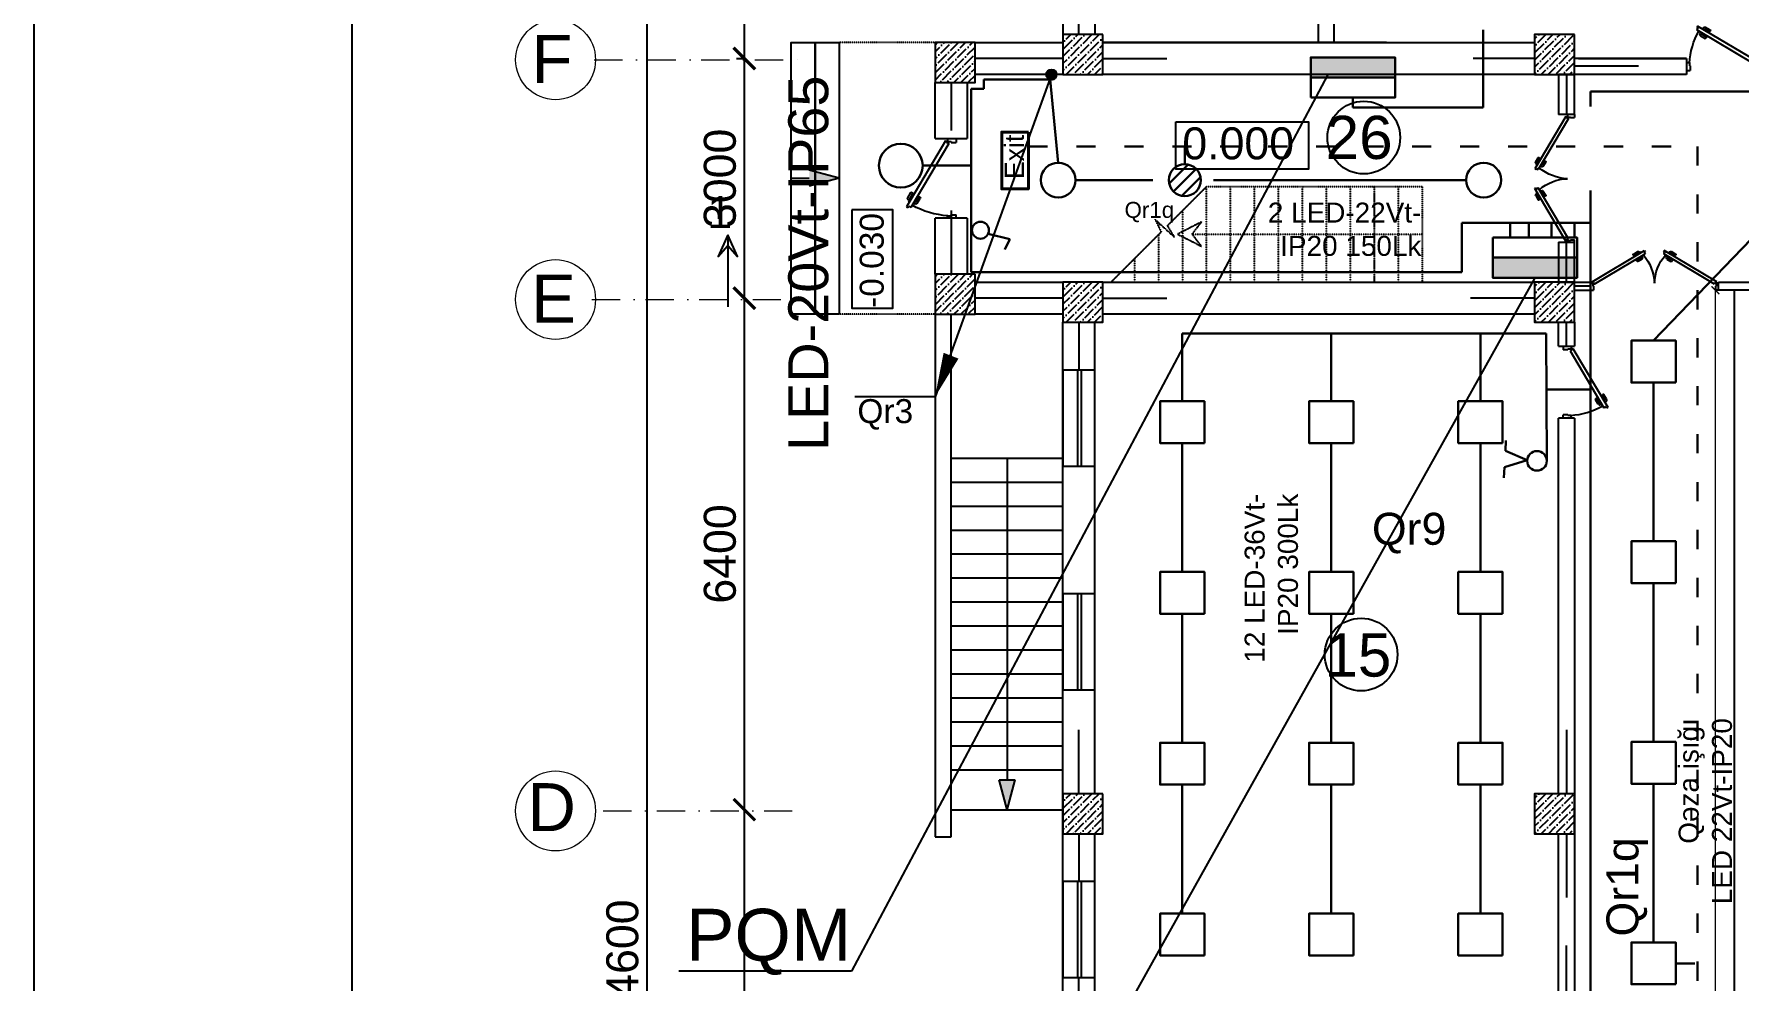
# Model space of a CAD drawing. Header units: millimetres. Extents: x 42452 to 2852333, y -419346 to 834876.
# Drawn here: x 2504668 to 2525997, y 324888 to 336737 of the extents above; entities that cross this region are included whole.
import ezdxf
from ezdxf import colors
from ezdxf.entities.mleader import LeaderData, LeaderLine
from ezdxf.math import Vec2, Vec3

# ---------------------------------------------------------------- set-up
doc = ezdxf.new("R2010")
doc.units = ezdxf.units.MM
for name, pattern in [('( Hidden )', [0.275, 0.15, -0.125]), ('006_PP_0101_AS_101_00$0$006_PP_0101_AS_102_00$0$006_PP_GRID_0101$0$006_TD-D_0101_AS_N101_00$0$TEČKOVANБX2', [0.05, 0, -0.05]), ('ACAD_ISO03W100', [30, 12, -18]), ('Штрихпунктирная', [670.277762, 352.777767, -176.388884, 0, -141.111112])]:
    doc.linetypes.add(name, pattern=pattern)
doc.layers.add('BLOK111', color=7, linetype='Continuous')
for name, color, linetype, lineweight in [('c_dv_l x_tti-25_Ном._пера__21_Ном._пера__21', 7, 'Continuous', 30), ('Elektrika_ishiq', 5, 'Continuous', 30), ('memar', 7, 'Continuous', 25), ('выкл1_IP20', 5, 'Continuous', 30), ('Выкл2_IP20', 5, 'Continuous', 30), ('ДВЕРИ', 7, 'Continuous', 5), ('надписи', 5, 'Continuous', 30), ('НПО20-60', 5, 'Continuous', 30), ('Соед_газа', 184, 'ACAD_ISO03W100', 30), ('Соедин', 5, 'Continuous', 30), ('Соединение', 5, 'Continuous', 30), ('текст_свет', 5, 'Continuous', 30), ('Шит', 1, 'Continuous', 30)]:
    doc.layers.add(name, color=color, linetype=linetype, lineweight=lineweight)
doc.styles.add('Arial', font='arial.ttf', dxfattribs={"height": 200})
doc.styles.add('GENERATED_STYLE_1', font='times.ttf')
doc.styles.add('my_own', font='arial.ttf')
doc.styles.get("Standard").update_dxf_attribs({"font": 'arial.ttf'})
doc.styles.add('СГЕНЕРИР_СТИЛЬ_1', font='arial.ttf')
doc.dimstyles.new('col mtn', dxfattribs={"dimtxt": 250, "dimasz": 100, "dimexe": 1.25, "dimexo": 0.625, "dimgap": 70, "dimtad": 1, "dimdec": 0, "dimtxsty": 'Standard', "dimblk": 'ARCHTICK', "dimcen": 2.5, "dimadec": 0, "dimazin": 0, "dimtfac": 1, "dimtdec": 0, "dimtmove": 0, "dimatfit": 3, "dimldrblk": 'ARCHTICK', "dimfxl": 300, "dimfxlon": 1, "dimlwd": 9, "dimlwe": 9, "dimarcsym": 0})
doc.dimstyles.new('razmeri a-g', dxfattribs={"dimtxt": 400, "dimasz": 270, "dimexe": 1.25, "dimexo": 0.625, "dimgap": 100, "dimtad": 1, "dimdec": 0, "dimtxsty": 'Standard', "dimblk": 'ARCHTICK', "dimcen": 2.5, "dimadec": 0, "dimazin": 0, "dimtfac": 1, "dimtdec": 0, "dimtmove": 0, "dimatfit": 3, "dimfxl": 1, "dimarcsym": 0})

# ---------------------------------------------------------------- blocks, each defined once
blk = doc.blocks.new('qapi 700')
at = {"layer": 'ДВЕРИ', "color": 251, "lineweight": 25, "true_color": 0x636466}
for p, q in [((1281620, 90086), (1281659, 90086)), ((1281659, 90034), (1281659, 90086)), ((1282420, 90086), (1282380, 90086)), ((1282380, 90034), (1282380, 90085)), ((1281620, 89997), (1281651, 89997)), ((1281651, 89997), (1281651, 90034)), ((1281651, 90034), (1281659, 90034)), ((1282368, 90010), (1281735, 89633)), ((1282395, 89980), (1281741, 89591)), ((1282382, 89987), (1282368, 90010)), ((1282388, 90034), (1282380, 90034)), ((1282388, 89991), (1282382, 89987)), ((1282388, 89997), (1282388, 90034)), ((1282420, 89997), (1282388, 89997)), ((1282420, 89997), (1282388, 89997)), ((1282395, 89980), (1282388, 89991)), ((1281775, 89698), (1281826, 89728)), ((1281836, 89725), (1281838, 89722)), ((1281733, 89605), (1281747, 89613)), ((1281741, 89591), (1281733, 89605)), ((1281747, 89613), (1281735, 89633)), ((1281812, 89685), (1281762, 89656)), ((1281762, 89656), (1281765, 89651)), ((1281776, 89665), (1281770, 89676)), ((1281785, 89617), (1281787, 89613)), ((1281787, 89613), (1281837, 89642)), ((1281792, 89676), (1281793, 89674)), ((1281835, 89712), (1281794, 89687)), ((1281802, 89622), (1281809, 89609)), ((1281814, 89681), (1281812, 89685)), ((1281820, 89629), (1281818, 89631)), ((1281872, 89650), (1281831, 89626)), ((1281831, 89604), (1281881, 89634)), ((1281837, 89642), (1281835, 89646)), ((1281884, 89645), (1281883, 89647))]:
    blk.add_line(p, q, dxfattribs=at)
for centre, radius, start, end in [((1282471, 90052), 821, 183.4077, 209.5706), ((1281830, 89721), 7.94, 30.7133, 120.7133), ((1281831, 89718), 7.94, 300.7133, 30.7133), ((1281783, 89684), 15.9, 120.7133, 210.7133), ((1281798, 89680), 7.94, 120.7133, 210.7133), ((1281823, 89617), 15.9, 210.7133, 300.7133), ((1281827, 89633), 7.94, 210.7133, 300.7133), ((1281876, 89643), 7.94, 30.7133, 120.7133), ((1281877, 89641), 7.94, 300.7133, 30.7133)]:
    blk.add_arc(centre, radius, start, end, dxfattribs=at)
blk = doc.blocks.new('DSA')
at = {"layer": 'ДВЕРИ', "color": 251, "lineweight": 25, "true_color": 0x636466}
for p, q in [((153780, 788017), (153820, 788017)), ((153780, 787928), (153812, 787928)), ((153780, 787928), (153812, 787928)), ((153804, 787910), (153811, 787922)), ((153804, 787910), (154462, 787520)), ((153811, 787922), (153818, 787918)), ((153812, 787928), (153812, 787965)), ((153812, 787965), (153820, 787965)), ((153818, 787918), (153832, 787941)), ((153820, 787965), (153820, 788016)), ((153832, 787941), (154468, 787562)), ((155336, 787941), (154700, 787562)), ((155364, 787910), (154706, 787520)), ((155350, 787918), (155336, 787941)), ((155388, 788017), (155348, 788017)), ((155348, 787965), (155348, 788016)), ((155356, 787965), (155348, 787965)), ((155357, 787922), (155350, 787918)), ((155356, 787928), (155356, 787965)), ((155388, 787928), (155356, 787928)), ((155388, 787928), (155356, 787928)), ((155364, 787910), (155357, 787922)), ((154428, 787627), (154377, 787657)), ((154740, 787627), (154791, 787657)), ((154318, 787574), (154320, 787576)), ((154372, 787532), (154321, 787563)), ((154331, 787579), (154372, 787555)), ((154366, 787654), (154365, 787652)), ((154365, 787571), (154368, 787575)), ((154415, 787542), (154365, 787571)), ((154367, 787641), (154409, 787616)), ((154383, 787557), (154384, 787560)), ((154388, 787610), (154391, 787615)), ((154391, 787615), (154441, 787585)), ((154401, 787550), (154394, 787538)), ((154411, 787605), (154410, 787603)), ((154418, 787546), (154415, 787542)), ((154426, 787594), (154433, 787605)), ((154441, 787585), (154438, 787580)), ((154456, 787542), (154468, 787562)), ((154470, 787534), (154456, 787542)), ((154462, 787520), (154470, 787534)), ((154698, 787534), (154712, 787542)), ((154706, 787520), (154698, 787534)), ((154712, 787542), (154700, 787562)), ((154777, 787615), (154727, 787585)), ((154727, 787585), (154730, 787580)), ((154742, 787594), (154735, 787605)), ((154750, 787546), (154753, 787542)), ((154753, 787542), (154803, 787571)), ((154757, 787605), (154758, 787603)), ((154801, 787641), (154760, 787616)), ((154767, 787550), (154775, 787538)), ((154780, 787610), (154777, 787615)), ((154785, 787557), (154784, 787560)), ((154837, 787579), (154796, 787555)), ((154797, 787532), (154847, 787563)), ((154803, 787571), (154800, 787575)), ((154802, 787654), (154804, 787652)), ((154850, 787574), (154848, 787576))]:
    blk.add_line(p, q, dxfattribs=at)
for centre, radius, start, end in [((154002, 787952), 583, 319.7101, 357.5846), ((155160, 787950), 576, 182.1815, 220.5237), ((154373, 787650), 7.98, 59.2867, 149.2867), ((154795, 787650), 7.98, 30.7133, 120.7133), ((154325, 787569), 7.98, 149.2867, 239.2867), ((154327, 787572), 7.98, 59.2867, 149.2867), ((154371, 787648), 7.98, 149.2867, 239.2867), ((154376, 787561), 7.98, 239.2867, 329.2867), ((154380, 787546), 16, 239.2867, 329.2867), ((154404, 787609), 7.98, 329.2867, 59.2867), ((154420, 787613), 16, 329.2867, 59.2867), ((154748, 787613), 16, 120.7133, 210.7133), ((154764, 787609), 7.98, 120.7133, 210.7133), ((154788, 787546), 16, 210.7133, 300.7133), ((154792, 787561), 7.98, 210.7133, 300.7133), ((154797, 787648), 7.98, 300.7133, 30.7133), ((154842, 787572), 7.98, 30.7133, 120.7133), ((154843, 787569), 7.98, 300.7133, 30.7133)]:
    blk.add_arc(centre, radius, start, end, dxfattribs=at)
blk = doc.blocks.new('_ArchTick')
at = {"color": 0, "linetype": 'ByBlock', "const_width": 0.15}
blk.add_lwpolyline([(-0.5, -0.5), (0.5, 0.5)], dxfattribs=at)
blk = doc.blocks.new('*D235')
at = {"layer": 'Defpoints', "color": 0, "lineweight": 30, "transparency": 16777216}
for p in [(2525703, 333531), (2525940, 333531), (2525940, 309530)]:
    blk.add_point(p, dxfattribs=at)
at = {"layer": 'memar', "color": 0, "lineweight": 9, "transparency": 16777216}
for p, q in [((2525939, 333531), (2525702, 333531)), ((2525703, 309530), (2525703, 333531)), ((2525939, 309530), (2525702, 309530))]:
    blk.add_line(p, q, dxfattribs=at)
at = {"layer": 'memar', "color": 0, "lineweight": 9, "transparency": 16777216, "xscale": 100, "yscale": 100, "zscale": 100}
for p, rotation in [((2525703, 333531), 90), ((2525703, 309530), 270)]:
    blk.add_blockref('_ArchTick', p, dxfattribs=dict(at, rotation=rotation))
at = {"layer": 'memar', "color": 0, "lineweight": 25, "transparency": 16777216, "insert": (2525505, 321531), "char_height": 250, "attachment_point": 5, "rotation": 90}
blk.add_mtext('24000', dxfattribs=at)
blk = doc.blocks.new('*D218')
at = {"layer": 'Defpoints', "color": 0, "lineweight": 30, "transparency": 16777216}
for p in [(2512739, 342431), (2512335, 307831), (2512739, 307831)]:
    blk.add_point(p, dxfattribs=at)
at = {"layer": 'memar', "color": 0, "lineweight": -2, "transparency": 16777216}
for p, q in [((2512738, 342431), (2512333, 342431)), ((2512335, 342431), (2512335, 307831)), ((2512738, 307831), (2512333, 307831))]:
    blk.add_line(p, q, dxfattribs=at)
at = {"layer": 'memar', "color": 0, "lineweight": -2, "transparency": 16777216, "xscale": 270, "yscale": 270, "zscale": 270}
for p, rotation in [((2512335, 342431), 90), ((2512335, 307831), 270)]:
    blk.add_blockref('_ArchTick', p, dxfattribs=dict(at, rotation=rotation))
at = {"layer": 'memar', "color": 0, "lineweight": 15, "transparency": 16777216, "insert": (2512030, 325131), "char_height": 400, "attachment_point": 5, "rotation": 90}
blk.add_mtext('34600', dxfattribs=at)
blk = doc.blocks.new('*D219')
at = {"layer": 'Defpoints', "color": 0, "lineweight": 30, "transparency": 16777216}
for p in [(2513456, 342431), (2513456, 336431), (2513554, 336431)]:
    blk.add_point(p, dxfattribs=at)
at = {"layer": 'memar', "color": 0, "lineweight": -2, "transparency": 16777216}
for p, q in [((2513457, 342431), (2513555, 342431)), ((2513554, 342431), (2513554, 336431)), ((2513457, 336431), (2513555, 336431))]:
    blk.add_line(p, q, dxfattribs=at)
at = {"layer": 'memar', "color": 0, "lineweight": -2, "transparency": 16777216, "xscale": 270, "yscale": 270, "zscale": 270}
for p, rotation in [((2513554, 342431), 90), ((2513554, 336431), 270)]:
    blk.add_blockref('_ArchTick', p, dxfattribs=dict(at, rotation=rotation))
at = {"layer": 'memar', "color": 0, "lineweight": 15, "transparency": 16777216, "insert": (2513250, 339431), "char_height": 400, "attachment_point": 5, "rotation": 90}
blk.add_mtext('6000', dxfattribs=at)
blk = doc.blocks.new('*D220')
at = {"layer": 'Defpoints', "color": 0, "lineweight": 30, "transparency": 16777216}
for p in [(2513456, 336431), (2513554, 333431), (2513554, 333431)]:
    blk.add_point(p, dxfattribs=at)
at = {"layer": 'memar', "color": 0, "lineweight": -2, "transparency": 16777216}
for p, q in [((2513457, 336431), (2513555, 336431)), ((2513554, 336431), (2513554, 333431)), ((2513555, 333431), (2513555, 333431))]:
    blk.add_line(p, q, dxfattribs=at)
at = {"layer": 'memar', "color": 0, "lineweight": -2, "transparency": 16777216, "xscale": 270, "yscale": 270, "zscale": 270}
for p, rotation in [((2513554, 336431), 90), ((2513554, 333431), 270)]:
    blk.add_blockref('_ArchTick', p, dxfattribs=dict(at, rotation=rotation))
at = {"layer": 'memar', "color": 0, "lineweight": 15, "transparency": 16777216, "insert": (2513250, 334931), "char_height": 400, "attachment_point": 5, "rotation": 90}
blk.add_mtext('3000', dxfattribs=at)
blk = doc.blocks.new('*D221')
at = {"layer": 'Defpoints', "color": 0, "lineweight": 30, "transparency": 16777216}
for p in [(2513554, 333431), (2513554, 327031), (2513554, 327031)]:
    blk.add_point(p, dxfattribs=at)
at = {"layer": 'memar', "color": 0, "lineweight": -2, "transparency": 16777216}
for p, q in [((2513554, 333431), (2513554, 327031)), ((2513555, 333431), (2513555, 333431)), ((2513555, 327031), (2513555, 327031))]:
    blk.add_line(p, q, dxfattribs=at)
at = {"layer": 'memar', "color": 0, "lineweight": -2, "transparency": 16777216, "xscale": 270, "yscale": 270, "zscale": 270}
for p, rotation in [((2513554, 333431), 90), ((2513554, 327031), 270)]:
    blk.add_blockref('_ArchTick', p, dxfattribs=dict(at, rotation=rotation))
at = {"layer": 'memar', "color": 0, "lineweight": 15, "transparency": 16777216, "insert": (2513250, 330231), "char_height": 400, "attachment_point": 5, "rotation": 90}
blk.add_mtext('6400', dxfattribs=at)
blk = doc.blocks.new('*D222')
at = {"layer": 'Defpoints', "color": 0, "lineweight": 30, "transparency": 16777216}
for p in [(2513554, 327031), (2513082, 320631), (2513554, 320631)]:
    blk.add_point(p, dxfattribs=at)
at = {"layer": 'memar', "color": 0, "lineweight": -2, "transparency": 16777216}
for p, q in [((2513554, 327031), (2513554, 320631)), ((2513555, 327031), (2513555, 327031)), ((2513082, 320631), (2513555, 320631))]:
    blk.add_line(p, q, dxfattribs=at)
at = {"layer": 'memar', "color": 0, "lineweight": -2, "transparency": 16777216, "xscale": 270, "yscale": 270, "zscale": 270}
for p, rotation in [((2513554, 327031), 90), ((2513554, 320631), 270)]:
    blk.add_blockref('_ArchTick', p, dxfattribs=dict(at, rotation=rotation))
at = {"layer": 'memar', "color": 0, "lineweight": 15, "transparency": 16777216, "insert": (2513250, 323831), "char_height": 400, "attachment_point": 5, "rotation": 90}
blk.add_mtext('6400', dxfattribs=at)
blk = doc.blocks.new('выкл1_IP20')
at = {"layer": 'выкл1_IP20'}
for p, q in [((0, 125), (-70, 447)), ((-70, 447), (99, 447))]:
    blk.add_line(p, q, dxfattribs=at)
blk.add_circle((0, 0), 125, dxfattribs=at)
blk = doc.blocks.new('выкл2_IP20')
at = {"layer": 'Выкл2_IP20'}
for p, q in [((-105, 409), (-239, 409)), ((0, 125), (-105, 409)), ((0, 125), (105, 409)), ((105, 409), (239, 409))]:
    blk.add_line(p, q, dxfattribs=at)
blk.add_circle((0, 0), 125, dxfattribs=at)
blk = doc.blocks.new('ПГ')
at = {"layer": 'Шит'}
blk.add_hatch(color=256, dxfattribs=at).paths.add_polyline_path([(-470, 228), (-470, 3), (470, 3), (470, 228)])
blk.add_line((470, 228), (-470, 228), dxfattribs=at)
blk.add_lwpolyline([(-470, 452), (-470, 3), (470, 3), (470, 452)], close=True, dxfattribs=at)
blk = doc.blocks.new('t')
at = {"layer": 'Соедин', "lineweight": -3}
blk.add_hatch(color=256, dxfattribs=at).paths.add_polyline_path([(-65, 0, 1), (65, 0, 1)])
blk.add_circle((0, 0), 65.1, dxfattribs=at)
blk = doc.blocks.new('НПО20-60')
at = {"layer": 'НПО20-60'}
blk.add_circle((0, 0), 218, dxfattribs=at)
blk = doc.blocks.new('LED 18Vt_qaza')
at = {"layer": 'Elektrika_ishiq'}
h = blk.add_hatch(dxfattribs=at)
h.set_pattern_fill('ANSI31', color=256, scale=35)
h.set_pattern_definition([(45, (-81120.91, -35049.79), (-78.57724, 78.57724), [])])
h.paths.add_polyline_path([(-200, 0, 1), (200, 0, 1)])
blk.add_circle((0, 0), 200, dxfattribs=at)

msp = doc.modelspace()

# ---------------------------------------------------------------- hatches: boundary and pattern name
at = {"layer": 'memar', "lineweight": 25}
h = msp.add_hatch(dxfattribs=at)
h.set_pattern_fill('ANSI36', color=256, scale=500)
h.set_pattern_definition([(45, (840742.24, 2618728.38), (33.1456304, 121.533978), [156.25, -31.25, 0, -31.25])])
h.paths.add_polyline_path([(2515940.25153, 336630.86639), (2515940.25153, 336130.86639), (2516440.25153, 336130.86639), (2516440.25153, 336630.86639)])
h = msp.add_hatch(dxfattribs=at)
h.set_pattern_fill('ANSI36', color=256, scale=500)
h.set_pattern_definition([(45, (839142.24, 2618828.38), (33.1456304, 121.533978), [156.25, -31.25, 0, -31.25])])
h.paths.add_polyline_path([(2517540.25153, 336730.86639), (2517540.25153, 336230.86639), (2518040.25153, 336230.86639), (2518040.25153, 336730.86639)])
h = msp.add_hatch(dxfattribs=at)
h.set_pattern_fill('ANSI36', color=256, scale=500)
h.set_pattern_definition([(45, (833242.24, 2618828.38), (33.1456304, 121.533978), [156.25, -31.25, 0, -31.25])])
h.paths.add_polyline_path([(2523440.25153, 336730.86639), (2523440.25153, 336230.86639), (2523940.25153, 336230.86639), (2523940.25153, 336730.86639)])
at = {"layer": 'memar', "linetype": 'Continuous', "lineweight": 25, "true_color": 0x000000}
for points in [[(2514739.8803, 334932.20101), (2514366.6753, 334832.20101), (2514366.6753, 335032.20101)], [(2516840.33968, 327030.86639), (2516940.33968, 327404.07139), (2516740.33968, 327404.07139)]]:
    msp.add_hatch(color=18, dxfattribs=at).paths.add_polyline_path(points)
at = {"layer": 'memar', "lineweight": 25}
h = msp.add_hatch(dxfattribs=at)
h.set_pattern_fill('ANSI36', color=256, scale=500)
h.set_pattern_definition([(45, (840742.24, 2615828.38), (33.1456304, 121.533978), [156.25, -31.25, 0, -31.25])])
h.paths.add_polyline_path([(2515940.25153, 333730.86639), (2515940.25153, 333230.86639), (2516440.25153, 333230.86639), (2516440.25153, 333730.86639)])
h = msp.add_hatch(dxfattribs=at)
h.set_pattern_fill('ANSI36', color=256, scale=500)
h.set_pattern_definition([(45, (839142.24, 2615728.38), (33.1456304, 121.533978), [156.25, -31.25, 0, -31.25])])
h.paths.add_polyline_path([(2517540.25153, 333630.86639), (2517540.25153, 333130.86639), (2518040.25153, 333130.86639), (2518040.25153, 333630.86639)])
h = msp.add_hatch(dxfattribs=at)
h.set_pattern_fill('ANSI36', color=256, scale=500)
h.set_pattern_definition([(45, (833242.44, 2615728.38), (33.1456304, 121.533978), [156.25, -31.25, 0, -31.25])])
h.paths.add_polyline_path([(2523440.05661, 333630.86639), (2523440.05661, 333130.86639), (2523940.05661, 333130.86639), (2523940.05661, 333630.86639)])
h = msp.add_hatch(dxfattribs=at)
h.set_pattern_fill('ANSI36', color=256, scale=500)
h.set_pattern_definition([(45, (839142.44, 2609328.38), (33.1456304, 121.533978), [156.25, -31.25, 0, -31.25])])
h.paths.add_polyline_path([(2517540.05675, 327230.86639), (2517540.05675, 326730.86639), (2518040.05675, 326730.86639), (2518040.05675, 327230.86639)])
h = msp.add_hatch(dxfattribs=at)
h.set_pattern_fill('ANSI36', color=256, scale=500)
h.set_pattern_definition([(45, (833242.44, 2609328.38), (33.1456304, 121.533978), [156.25, -31.25, 0, -31.25])])
h.paths.add_polyline_path([(2523440.05661, 327230.86639), (2523440.05661, 326730.86639), (2523940.05661, 326730.86639), (2523940.05661, 327230.86639)])

# ---------------------------------------------------------------- linework, layer by layer
at = {"color": 5, "lineweight": 30}
for p, q in [((2522797.5388, 336789.96101), (2522797.5388, 335819.80997)), ((2524138.4965, 335831.39849), (2524138.50844, 336019.37034)), ((2524138.50844, 336019.37034), (2529488.14819, 336019.02666)), ((2515785.69809, 335090.52872), (2516393.88753, 335090.49008)), ((2524929.97064, 332900.48793), (2526963.06399, 335017.18748)), ((2524138.4965, 308246.99195), (2524138.4965, 334777.55132)), ((2519032.16005, 332142.80254), (2519032.16005, 332991.49794)), ((2519032.16005, 332991.49794), (2523586.41552, 332991.49794)), ((2520897.39881, 332142.80254), (2520897.39881, 332991.49794)), ((2522762.63757, 332991.49794), (2522762.63757, 332142.80254)), ((2523586.41552, 332991.49794), (2523593.03165, 331389.30636)), ((2524929.97064, 330390.21426), (2524929.97064, 332376.64953)), ((2524138.6728, 332287.22418), (2523586.41552, 332287.22418)), ((2519032.16005, 330005.69714), (2519032.16005, 331618.96413)), ((2520897.39881, 330005.69714), (2520897.39881, 331618.96413)), ((2522762.63757, 330005.69714), (2522762.63757, 331618.96413)), ((2524929.97064, 327879.9406), (2524929.97064, 329866.37586)), ((2519032.16005, 327868.59174), (2519032.16005, 329481.85874)), ((2520897.39881, 327868.59174), (2520897.39881, 329481.85874)), ((2522762.63757, 327868.59174), (2522762.63757, 329481.85874)), ((2519032.16005, 325731.48635), (2519032.16005, 327344.75334)), ((2520897.39881, 325731.48635), (2520897.39881, 327344.75334)), ((2522762.63757, 325731.48635), (2522762.63757, 327344.75334)), ((2524929.97064, 325369.66693), (2524929.97064, 327356.10219))]:
    msp.add_line(p, q, dxfattribs=at)
for points in [[(2525207.24178, 332376.64953), (2524652.6995, 332376.64953), (2524652.6995, 332900.48793), (2525207.24178, 332900.48793)], [(2519309.43119, 331618.96413), (2518754.88891, 331618.96413), (2518754.88891, 332142.80254), (2519309.43119, 332142.80254)], [(2521174.66995, 331618.96413), (2520620.12767, 331618.96413), (2520620.12767, 332142.80254), (2521174.66995, 332142.80254)], [(2523039.90871, 331618.96413), (2522485.36643, 331618.96413), (2522485.36643, 332142.80254), (2523039.90871, 332142.80254)], [(2525207.24178, 329866.37586), (2524652.6995, 329866.37586), (2524652.6995, 330390.21426), (2525207.24178, 330390.21426)], [(2519309.43119, 329481.85874), (2518754.88891, 329481.85874), (2518754.88891, 330005.69714), (2519309.43119, 330005.69714)], [(2521174.66995, 329481.85874), (2520620.12767, 329481.85874), (2520620.12767, 330005.69714), (2521174.66995, 330005.69714)], [(2523039.90871, 329481.85874), (2522485.36643, 329481.85874), (2522485.36643, 330005.69714), (2523039.90871, 330005.69714)], [(2519309.43119, 327344.75334), (2518754.88891, 327344.75334), (2518754.88891, 327868.59174), (2519309.43119, 327868.59174)], [(2521174.66995, 327344.75334), (2520620.12767, 327344.75334), (2520620.12767, 327868.59174), (2521174.66995, 327868.59174)], [(2523039.90871, 327344.75334), (2522485.36643, 327344.75334), (2522485.36643, 327868.59174), (2523039.90871, 327868.59174)], [(2525207.24178, 327356.10219), (2524652.6995, 327356.10219), (2524652.6995, 327879.9406), (2525207.24178, 327879.9406)], [(2519309.43119, 325207.64794), (2518754.88891, 325207.64794), (2518754.88891, 325731.48635), (2519309.43119, 325731.48635)], [(2521174.66995, 325207.64794), (2520620.12767, 325207.64794), (2520620.12767, 325731.48635), (2521174.66995, 325731.48635)], [(2523039.90871, 325207.64794), (2522485.36643, 325207.64794), (2522485.36643, 325731.48635), (2523039.90871, 325731.48635)], [(2525207.24178, 324845.82852), (2524652.6995, 324845.82852), (2524652.6995, 325369.66693), (2525207.24178, 325369.66693)]]:
    msp.add_lwpolyline(points, close=True, dxfattribs=at)
at = {"layer": 'BLOK111', "color": 5, "lineweight": 40, "ltscale": 0.5}
msp.add_lwpolyline([(2517108.67706, 335510.09307), (2517108.67706, 334799.03469), (2516774.99373, 334799.03469), (2516774.99373, 335510.09307)], close=True, dxfattribs=at)
at = {"layer": 'c_dv_l x_tti-25_Ном._пера__21_Ном._пера__21', "linetype": 'Continuous', "lineweight": 25, "flags": 128}
for points in [[(2504668.48455, 347094.91914), (2588276.03655, 347094.91914), (2588276.03655, 287972.43594), (2504668.48455, 287972.43594)], [(2508649.79655, 346099.59114), (2587280.70855, 346099.59114), (2587280.70855, 288967.76394), (2508649.79655, 288967.76394)]]:
    msp.add_lwpolyline(points, close=True, dxfattribs=at)
at = {"layer": 'memar', "color": 7, "linetype": '( Hidden )', "lineweight": 25}
for p, q in [((2515939.8803, 336630.86639), (2514739.8803, 336630.86639)), ((2514739.8803, 336630.86639), (2514739.8803, 333233.53563)), ((2524939.8803, 336230.86639), (2523989.8803, 336230.86639)), ((2518846.71063, 334339.43818), (2519338.12041, 334830.84796)), ((2519338.12041, 334830.84796), (2522038.12041, 334830.84796)), ((2521438.12041, 333630.84796), (2521438.12041, 334830.84796)), ((2522038.12041, 333630.84796), (2522038.12041, 334830.84796)), ((2518138.12041, 333630.84796), (2518768.37793, 334261.10548)), ((2515939.8803, 333233.53563), (2514739.8803, 333233.53563))]:
    msp.add_line(p, q, dxfattribs=at)
at = {"layer": 'memar', "color": 0, "lineweight": 25}
for p, q in [((2521589.8803, 336630.86639), (2518039.8803, 336630.86639)), ((2525339.77597, 336431.15305), (2525339.77597, 336230.86639)), ((2523439.8803, 333230.86639), (2518039.8803, 333230.86639))]:
    msp.add_line(p, q, dxfattribs=at)
at = {"layer": 'memar', "linetype": 'Штрихпунктирная', "lineweight": 15}
for p, q in [((2511675.14662, 336416.35575), (2514316.43627, 336416.35575)), ((2511648.03471, 333416.35575), (2514316.43627, 333416.35575)), ((2511790.04812, 327016.35575), (2514316.43627, 327016.35575))]:
    msp.add_line(p, q, dxfattribs=at)
at = {"layer": 'memar', "lineweight": 25}
for p, q in [((2523839.8803, 336230.86639), (2523839.8803, 335730.86639)), ((2524139.89867, 333580.86639), (2523940.05661, 333580.86639)), ((2523440.05661, 333430.86639), (2522640.05661, 333430.86639)), ((2523839.8803, 332831.02403), (2523839.8803, 333130.86639)), ((2523845.91736, 327230.86639), (2523845.91736, 328030.86639)), ((2523845.91736, 325930.86639), (2523845.91736, 326730.86639))]:
    msp.add_line(p, q, dxfattribs=at)
at = {"layer": 'memar', "color": 7, "linetype": 'Continuous', "lineweight": 25}
for p, q in [((2514139.8803, 334932.20101), (2514366.6753, 334932.20101)), ((2514739.8803, 334932.20101), (2514366.6753, 335032.20101)), ((2514739.8803, 334932.20101), (2514366.6753, 334832.20101)), ((2516140.25153, 331430.86639), (2517540.42783, 331430.86639)), ((2516840.33968, 331430.86639), (2516840.33968, 327404.07139)), ((2516140.25153, 331130.86639), (2517540.42783, 331130.86639)), ((2516140.25153, 330830.86639), (2517540.42783, 330830.86639)), ((2516140.25153, 330530.86639), (2517540.42783, 330530.86639)), ((2516140.25153, 330230.86639), (2517540.42783, 330230.86639)), ((2516140.25153, 329930.86639), (2517540.42783, 329930.86639)), ((2516140.25153, 329630.86639), (2517540.42783, 329630.86639)), ((2516140.25153, 329330.86639), (2517540.42783, 329330.86639)), ((2516140.25153, 329030.86639), (2517540.42783, 329030.86639)), ((2516140.25153, 328730.86639), (2517540.42783, 328730.86639)), ((2516140.25153, 328430.86639), (2517540.42783, 328430.86639)), ((2516140.25153, 328130.86639), (2517540.42783, 328130.86639)), ((2516140.25153, 327830.86639), (2517540.42783, 327830.86639)), ((2516140.25153, 327530.86639), (2517540.42783, 327530.86639)), ((2516740.33968, 327404.07139), (2516940.33968, 327404.07139)), ((2516840.33968, 327030.86639), (2516740.33968, 327404.07139)), ((2516840.33968, 327030.86639), (2516940.33968, 327404.07139)), ((2516140.25153, 327030.86639), (2517540.42783, 327030.86639))]:
    msp.add_line(p, q, dxfattribs=at)
at = {"layer": 'memar', "color": 7, "linetype": '006_PP_0101_AS_101_00$0$006_PP_0101_AS_102_00$0$006_PP_GRID_0101$0$006_TD-D_0101_AS_N101_00$0$TEČKOVANБX2', "lineweight": 25}
for p, q in [((2519338.12041, 333630.84796), (2519338.12041, 334830.84796)), ((2519638.12041, 333630.84796), (2519638.12041, 334830.84796)), ((2519938.12041, 333630.84796), (2519938.12041, 334830.84796)), ((2520238.12041, 333630.84796), (2520238.12041, 334830.84796)), ((2520538.12041, 333630.84796), (2520538.12041, 334830.84796)), ((2520838.12041, 333630.84796), (2520838.12041, 334830.84796)), ((2521138.12041, 333630.84796), (2521138.12041, 334830.84796)), ((2521438.12041, 333630.84796), (2521438.12041, 334830.84796)), ((2521738.12041, 333630.84796), (2521738.12041, 334830.84796)), ((2519038.12041, 333630.84796), (2519038.12041, 334530.84796)), ((2518738.12041, 334323.7257), (2518738.12041, 334374.42519)), ((2518738.12041, 333630.84796), (2518738.12041, 334230.84796)), ((2518438.12041, 333630.84796), (2518438.12041, 333930.84796)), ((2518138.12041, 333630.84796), (2518138.12041, 333630.86639))]:
    msp.add_line(p, q, dxfattribs=at)
at = {"layer": 'memar', "linetype": 'Continuous', "lineweight": 25}
msp.add_line((2513348.9815, 334224.43875), (2513348.9815, 333324.43875), dxfattribs=at)
at = {"layer": 'memar', "color": 0, "lineweight": 25}
for points in [[(2517540.05661, 342130.87208), (2517540.05661, 336730.86639)], [(2517940.05661, 342130.87208), (2517940.05661, 336730.86639)], [(2520739.09493, 340730.87208), (2520735.13582, 336630.86639), (2520935.13582, 336630.86639), (2520939.09493, 340730.87208)], [(2516439.8803, 336630.86639), (2517540.05661, 336630.86639)], [(2518039.05661, 336630.86639), (2523440.25153, 336630.86639)], [(2525339.77597, 336430.86639), (2523940.25153, 336430.86639)], [(2523989.8803, 336430.86639), (2525339.77597, 336430.86639)], [(2517540.25153, 336230.86639), (2516439.8803, 336230.86639)], [(2523440.25153, 336230.86639), (2518039.25153, 336230.86639)], [(2525339.77597, 336230.86639), (2523739.8803, 336230.86639)], [(2523939.8803, 335730.86639), (2523939.8803, 336230.86639), (2523739.8803, 336230.86639), (2523739.8803, 335730.86639)], [(2515939.8803, 335431.11762), (2515939.8803, 336130.86639)], [(2516339.8803, 336130.86639), (2516339.8803, 335431.11762)], [(2523939.8803, 335730.86639), (2523739.8803, 335730.86639)], [(2515939.8803, 335431.11762), (2516339.8803, 335431.11762)], [(2515940.25153, 333730.86639), (2515939.8803, 334431.11762)], [(2516339.8803, 334431.11762), (2515939.8803, 334431.11762)], [(2516339.8803, 334431.1176), (2516339.8803, 333730.86639)], [(2523739.8803, 334130.86639), (2523739.8803, 333630.86639), (2523939.8803, 333630.86639), (2523939.8803, 334130.86639)], [(2523739.8803, 334130.86639), (2523939.8803, 334130.86639)], [(2516439.8803, 333630.86639), (2517540.25153, 333630.86639)], [(2518040.25153, 333630.86639), (2523440.05661, 333630.86639)], [(2523940.42783, 333630.86639), (2524139.89867, 333630.86639)], [(2524139.89867, 333630.86639), (2524139.89867, 333530.86639)], [(2525739.89867, 333630.86639), (2529440.25153, 333630.86639)], [(2525739.89867, 333530.86639), (2525739.89867, 333630.86639)], [(2523940.42783, 333530.86639), (2524139.89867, 333530.86639)], [(2529440.25153, 333530.86639), (2525739.89867, 333530.86639)], [(2525939.8803, 314030.86639), (2525939.8803, 333530.86639)], [(2517539.8803, 333230.86639), (2516440.25153, 333230.86639)], [(2523439.8803, 333230.86639), (2518039.8803, 333230.86639)], [(2517539.88736, 308030.86639), (2517540.25153, 333130.86639)], [(2517940.17014, 327230.86639), (2517940.25153, 333130.86087)], [(2523739.8803, 332831.02414), (2523739.8803, 333130.86639)], [(2523939.8803, 333131.84117), (2523939.8803, 332831.02403)], [(2523739.8803, 332831.02403), (2523939.8803, 332831.02403)], [(2523939.8803, 331931.02403), (2523739.8803, 331931.02403)], [(2523740.05675, 327230.86639), (2523740.05675, 331931.02403)], [(2523939.8803, 331931.02403), (2523939.8803, 318931.18692)], [(2517940.08185, 320830.86639), (2517940.16324, 326730.86639)], [(2523739.8803, 324630.86639), (2523740.05675, 326730.86639)]]:
    msp.add_lwpolyline(points, dxfattribs=at)
at = {"layer": 'memar', "lineweight": 25}
for points in [[(2517740.05675, 336730.86639), (2517740.05675, 337530.86639)], [(2517540.25153, 336430.86639), (2516440.25153, 336430.86639)], [(2518040.25153, 336430.86639), (2518840.25153, 336430.86639)], [(2523439.25153, 336430.86639), (2522670.89698, 336431.15305)], [(2523940.25153, 336337.31698), (2524740.25153, 336337.31698)], [(2516140.05675, 336130.86639), (2516140.05675, 335531.11762)], [(2516140.05675, 334531.11762), (2516140.05675, 333730.86639)], [(2523839.18297, 333629.89162), (2523839.18297, 334130.86639)], [(2517540.25153, 333430.86639), (2516440.25153, 333430.86639)], [(2518040.25153, 333430.86639), (2518840.25153, 333430.86639)], [(2517740.05675, 333130.86639), (2517740.24325, 332530.79026)], [(2517740.05675, 327230.86639), (2517740.05675, 328030.86639)], [(2517740.15497, 326730.86639), (2517740.05675, 326130.79026)], [(2523839.8803, 324530.93536), (2523839.8803, 325330.93536)], [(2517740.05675, 324530.93536), (2517740.05675, 324930.79026)]]:
    msp.add_lwpolyline(points, dxfattribs=at)
for points in [[(2514439.8803, 333233.53563), (2514139.8803, 333233.53563), (2514139.8803, 336630.86639), (2514439.8803, 336630.86639)], [(2514739.8803, 333233.53563), (2514439.8803, 333233.53563), (2514439.8803, 336630.86639), (2514739.8803, 336630.86639)]]:
    msp.add_lwpolyline(points, close=True, dxfattribs=at)
at = {"layer": 'memar', "color": 3, "lineweight": 25}
for points in [[(2516440.25153, 336630.86639), (2515940.25153, 336630.86639), (2515940.25153, 336130.86639), (2516440.25153, 336130.86639)], [(2518040.25153, 336730.86639), (2517540.25153, 336730.86639), (2517540.25153, 336230.86639), (2518040.25153, 336230.86639)], [(2523940.25153, 336730.86639), (2523440.25153, 336730.86639), (2523440.25153, 336230.86639), (2523940.25153, 336230.86639)], [(2516440.25153, 333730.86639), (2515940.25153, 333730.86639), (2515940.25153, 333230.86639), (2516440.25153, 333230.86639)], [(2518040.25153, 333630.86639), (2517540.25153, 333630.86639), (2517540.25153, 333130.86639), (2518040.25153, 333130.86639)], [(2523940.05661, 333630.86639), (2523440.05661, 333630.86639), (2523440.05661, 333130.86639), (2523940.05661, 333130.86639)], [(2518040.05675, 327230.86639), (2517540.05675, 327230.86639), (2517540.05675, 326730.86639), (2518040.05675, 326730.86639)], [(2523940.05661, 327230.86639), (2523440.05661, 327230.86639), (2523440.05661, 326730.86639), (2523940.05661, 326730.86639)]]:
    msp.add_lwpolyline(points, close=True, dxfattribs=at)
at = {"layer": 'memar', "color": 7, "linetype": 'Continuous', "lineweight": 25, "flags": 128}
msp.add_lwpolyline([(2518953.8602, 335636.72324), (2520612.74389, 335636.72324), (2520612.74389, 335046.89793), (2518953.8602, 335046.89793)], close=True, dxfattribs=at)
at = {"layer": 'memar', "linetype": 'Continuous', "lineweight": 25, "flags": 128}
for points in [[(2514899.2616, 334537.90621), (2514899.2616, 333308.78543), (2515409.90618, 333308.78543), (2515409.90618, 334537.90621)], [(2513348.9815, 334224.43875), (2513227.44658, 333955.37763), (2513348.9815, 334092.86894), (2513470.51642, 333955.37763)]]:
    msp.add_lwpolyline(points, close=True, dxfattribs=at)
at = {"layer": 'memar', "color": 7, "linetype": '006_PP_0101_AS_101_00$0$006_PP_0101_AS_102_00$0$006_PP_GRID_0101$0$006_TD-D_0101_AS_N101_00$0$TEČKOVANБX2', "lineweight": 25, "flags": 128}
for points in [[(2518846.71063, 334339.43818), (2518931.97022, 334196.99443), (2518694.19721, 334414.62811), (2518768.37793, 334261.10548)], [(2519157.36171, 334233.25292), (2519274.33127, 334385.74235), (2518974.33127, 334233.25309), (2519274.33127, 334080.76297), (2519157.36189, 334233.25268), (2522038.12041, 334230.84796)]]:
    msp.add_lwpolyline(points, dxfattribs=at)
at = {"layer": 'memar', "color": 7, "linetype": 'Continuous', "lineweight": 25, "flags": 128}
for points in [[(2515940.59009, 333230.86639), (2515940.59009, 326690.47007)], [(2516140.59009, 326690.47007), (2516140.25153, 333230.86639)], [(2515940.59009, 326690.47007), (2516140.59009, 326690.47007)]]:
    msp.add_lwpolyline(points, dxfattribs=at)
at = {"layer": 'memar', "color": 0, "lineweight": 25}
for points in [[(2517940.24325, 331330.79026), (2517940.24325, 332530.79026), (2517540.24325, 332530.79026), (2517540.24325, 331330.79026)], [(2517939.06723, 328530.36965), (2517939.06723, 329730.36965), (2517539.06723, 329730.36965), (2517539.06723, 328530.36965)], [(2517940.15497, 324930.79026), (2517940.15497, 326130.79026), (2517540.15497, 326130.79026), (2517540.15497, 324930.79026)]]:
    msp.add_lwpolyline(points, close=True, dxfattribs=at)
at = {"layer": 'memar', "color": 146, "lineweight": 25, "true_color": 0x105689}
for points in [[(2517771.38066, 332530.79026), (2517721.38066, 332530.79026), (2517721.38066, 331330.79026), (2517771.38066, 331330.79026)], [(2517770.20464, 329730.36965), (2517720.20464, 329730.36965), (2517720.20464, 328530.36965), (2517770.20464, 328530.36965)], [(2517771.29237, 326130.79026), (2517721.29237, 326130.79026), (2517721.29237, 324930.79026), (2517771.29237, 324930.79026)]]:
    msp.add_lwpolyline(points, close=True, dxfattribs=at)
at = {"layer": 'memar', "linetype": 'Continuous', "lineweight": 15}
for centre in [(2511192.44397, 336415.1002), (2511192.44397, 333415.1002), (2511192.24905, 327015.1002)]:
    msp.add_circle(centre, 500, dxfattribs=at)
at = {"layer": 'memar', "color": 0, "lineweight": 25}
for centre in [(2521304.00499, 335442.16785), (2521270.944, 328971.56549)]:
    msp.add_circle(centre, 454.87332, dxfattribs=at)
at = {"layer": 'Соед_газа', "ltscale": 20}
for p, q in [((2517108.67706, 335331.05375), (2525480.05115, 335331.05375)), ((2519064.29769, 335109.43697), (2519064.29769, 335331.05375)), ((2525480.05115, 335331.05375), (2525480.05115, 319036.48035)), ((2525207.24178, 325107.74773), (2525480.05115, 325107.74773))]:
    msp.add_line(p, q, dxfattribs=at)
at = {"layer": 'Соедин'}
for p, q in [((2516551.30013, 336052.38711), (2516551.30013, 336167.566)), ((2516551.30013, 336167.566), (2517408.15677, 336167.566)), ((2516393.88753, 333757.03676), (2516393.88753, 336052.38711)), ((2516393.88753, 336052.38711), (2516551.30013, 336052.38711)), ((2522531.43249, 333757.03676), (2516393.88753, 333757.03676))]:
    msp.add_line(p, q, dxfattribs=at)
msp.add_circle((2515511.81006, 335090.52872), 273.88803, dxfattribs=at)
at = {"layer": 'Соединение', "color": 0, "lineweight": -3}
for p, q in [((2517396.35296, 336230.39861), (2515940.05661, 332197.97455)), ((2515940.05661, 332197.97455), (2514934.68983, 332197.97455))]:
    msp.add_line(p, q, dxfattribs=at)
at = {"layer": 'Соединение'}
for p, q in [((2517480.87814, 335127.52056), (2517379.43486, 336167.566)), ((2521167.77348, 335941.50982), (2521167.77348, 335819.80997)), ((2521167.77348, 335819.80997), (2522797.5388, 335819.80997)), ((2517698.96173, 334909.43697), (2518665.12113, 334909.43697)), ((2519425.74823, 334909.43697), (2522585.2518, 334909.43697)), ((2522531.43249, 334373.62927), (2524138.4965, 334373.62927)), ((2522531.43249, 334373.62927), (2522531.43249, 333757.03676)), ((2523133.95192, 334190.49946), (2523133.95192, 334373.62927)), ((2523368.0034, 334190.49946), (2523368.0034, 334373.62927)), ((2523651.14554, 334190.49946), (2523651.14554, 334373.62927)), ((2523941.12878, 334190.49946), (2523941.12878, 334373.62927))]:
    msp.add_line(p, q, dxfattribs=at)
msp.add_lwpolyline([(2515940.05661, 332197.97455, 0, 200, 0), (2516140.05661, 332711.97916, 50, 50, 0)], format="xyseb", dxfattribs=at)

# ---------------------------------------------------------------- block references
at = {"layer": 'Elektrika_ishiq', "rotation": 180}
msp.add_blockref('LED 18Vt_qaza', (2519064.29769, 334909.43697), dxfattribs=at)
at = {"layer": 'memar', "lineweight": 25, "xscale": -1.121843277023546, "yscale": 1.121843277023546, "zscale": 1.121843277023546, "rotation": 180}
msp.add_blockref('qapi 700', (1087565.96571, 437343.47515), dxfattribs=at)
at = {"layer": 'memar', "color": 1, "lineweight": 25, "xscale": -1}
for p, rotation in [((1735923.07256, 180342.84486), 270), ((2370355.87714, 1121547.67414), 180)]:
    msp.add_blockref('DSA', p, dxfattribs=dict(at, rotation=rotation))
at = {"layer": 'memar', "color": 0, "lineweight": 25}
for p, xscale, yscale, zscale, rotation in [((2402696.32445, -1280441.15639), -1.26001838234704, 1.26001838234704, 1.26001838234704, 270), ((2625308.35421, -1112212.99923), 1.126810616094342, 1.126810616094342, 1.126810616094342, 90.00000000000001)]:
    msp.add_blockref('qapi 700', p, dxfattribs=dict(at, xscale=xscale, yscale=yscale, zscale=zscale, rotation=rotation))
at = {"layer": 'выкл1_IP20', "xscale": 0.8467890346591395, "yscale": 0.8467890346591395, "zscale": 0.8467890346591395, "rotation": 244.3604769442309}
msp.add_blockref('выкл1_IP20', (2516507.48271, 334282.38117), dxfattribs=at)
at = {"layer": 'Выкл2_IP20', "xscale": 0.9814641926970522, "yscale": 0.9814641926970522, "zscale": 0.9814641926970522, "rotation": 86.78156183101905}
msp.add_blockref('выкл2_IP20', (2523470.54213, 331396.19413), dxfattribs=at)
at = {"layer": 'НПО20-60', "xscale": -1}
for p in [(2517480.87814, 334909.43697), (2522803.3354, 334909.43697)]:
    msp.add_blockref('НПО20-60', p, dxfattribs=at)
at = {"layer": 'Соедин', "rotation": 180}
msp.add_blockref('t', (2517396.35296, 336230.39861), dxfattribs=at)
at = {"layer": 'Шит', "xscale": -1.120968197858282, "yscale": 1.120968197858282, "zscale": 1.120968197858282, "rotation": 180}
msp.add_blockref('ПГ', (2521167.77348, 336448.24122), dxfattribs=at)
at = {"layer": 'Шит', "xscale": 1.120968197858282, "yscale": 1.120968197858282, "zscale": 1.120968197858282}
msp.add_blockref('ПГ', (2523444.652, 333683.76806), dxfattribs=at)

# ---------------------------------------------------------------- texts
at = {"layer": 'memar', "lineweight": 15, "style": 'СГЕНЕРИР_СТИЛЬ_1'}
for s, p in [('F', (2510892.41794, 336126.09296)), ('E', (2510886.36804, 333126.09296)), ('D', (2510841.15265, 326762.93896))]:
    msp.add_text(s, height=600, dxfattribs=at).set_placement(p)
at = {"layer": 'memar', "linetype": 'Continuous', "lineweight": 25, "style": 'СГЕНЕРИР_СТИЛЬ_1'}
for s, insert, char_height, attachment_point in [('26', (2521664.93661, 335714.0078), 540, 3), ('{1}', (2513401.59977, 334308.68446), 400, 9), ('15', (2521648.9068, 329236.38451), 540, 3)]:
    msp.add_mtext(s, dxfattribs=dict(at, insert=insert, char_height=char_height, attachment_point=attachment_point))
at = {"layer": 'memar', "color": 7, "linetype": 'Continuous', "lineweight": 25, "insert": (2519732.77544, 335366.40747), "char_height": 400, "attachment_point": 5, "style": 'GENERATED_STYLE_1'}
msp.add_mtext('\\A1;{\\pqc;\\fArial CYR|b0|i0|c204|p34;0.000}', dxfattribs=at)
at = {"layer": 'memar', "linetype": 'Continuous', "lineweight": 25, "insert": (2515302.11891, 334497.4024), "char_height": 300, "attachment_point": 9, "rotation": 90, "style": 'СГЕНЕРИР_СТИЛЬ_1'}
msp.add_mtext('{-0.030}', dxfattribs=at)
at = {"layer": 'надписи', "color": 1, "attachment_point": 9, "rotation": 90, "style": 'my_own'}
for s, insert, char_height, width in [('LED-{\\fArial|b0|i0|c238|p34;2}0Vt-IP65', (2514611.10643, 336217.61435), 500, 9824.0046478), ('{\\fArial|b0|i0|c238|p34;12 }LED-{\\fArial|b0|i0|c238|p34;36}Vt-{\\fArial|b0|i0|c238|p34;\\P}IP{\\fArial|b0|i0|c238|p34;20 300Lk}', (2520483.46038, 330985.75927), 250, 3405.0343712), ('{\\fArial|b0|i0|c238|p34;Qəza işığı \\P}LED{\\fArial|b0|i0|c238|p34; 22}Vt-IP{\\fArial|b0|i0|c238|p34;20}', (2525913.5359, 328176.94388), 250, 3405.0343712)]:
    msp.add_mtext(s, dxfattribs=dict(at, insert=insert, char_height=char_height, width=width))
at = {"layer": 'надписи', "color": 5, "rotation": 90, "style": 'Arial'}
for s, insert, char_height, width, attachment_point in [('{\\fArial|b0|i0|c0|p34;Exit}', (2517053.52334, 334922.54058), 238.2406391, 1052.4341546, 7), ('Qr{\\fArial|b0|i0|c238|p34;1q}', (2524339.8395, 325443.84016), 400, 541.4951903, 1)]:
    msp.add_mtext(s, dxfattribs=dict(at, insert=insert, char_height=char_height, width=width, attachment_point=attachment_point))
at = {"layer": 'надписи', "color": 1, "insert": (2522024.62671, 333957.69411), "char_height": 250, "width": 3945.2394495, "attachment_point": 9, "style": 'my_own'}
msp.add_mtext('{\\fArial|b0|i0|c238|p34;2 }LED-{\\fArial|b0|i0|c238|p34;22}Vt-{\\fArial|b0|i0|c238|p34;\\P}IP{\\fArial|b0|i0|c238|p34;20 150Lk}', dxfattribs=at)
at = {"layer": 'надписи', "color": 5, "insert": (2521405.88706, 330746.06074), "char_height": 400, "width": 541.4951903, "attachment_point": 1, "style": 'Arial'}
msp.add_mtext('Qr9', dxfattribs=at)
at = {"layer": 'текст_свет', "linetype": 'Continuous', "lineweight": 0, "attachment_point": 1}
for s, insert, char_height, width in [('{\\fArial|b0|i0|c204|p34;Qr\\fArial|b0|i0|c0|p34;1q}', (2518310.5758, 334636.42179), 200, 635.5083425), ('Qr3', (2514968.09832, 332168.41632), 300, 1005.9254246)]:
    msp.add_mtext(s, dxfattribs=dict(at, insert=insert, char_height=char_height, width=width))

# ---------------------------------------------------------------- dimensions: what is measured, and where the dimension line sits
at = {"layer": 'memar', "lineweight": 15}
for base, p1, p2, picture, middle in [((2512334.60062, 307830.88926), (2512738.82879, 342430.86973), (2512738.82879, 307830.88926), '*D218', (2512030.235, 325130.8795)), ((2513554.20283, 336430.86404), (2513456.49738, 342430.86973), (2513456.49738, 336430.86404), '*D219', (2513249.97364, 339430.86688)), ((2513554.20283, 333430.86404), (2513456.49738, 336430.86404), (2513554.20283, 333430.86404), '*D220', (2513249.83721, 334930.86404)), ((2513554.20283, 327030.86404), (2513554.20283, 333430.86404), (2513554.20283, 327030.86404), '*D221', (2513249.97364, 330230.86404)), ((2513554.20283, 320630.86404), (2513554.20283, 327030.86404), (2513081.57515, 320630.86404), '*D222', (2513249.97364, 323830.86404))]:
    dim = msp.add_linear_dim(base=base, p1=p1, p2=p2, angle=90, dimstyle='razmeri a-g', dxfattribs=at)
    dim.commit()
    dim.dimension.update_dxf_attribs({"geometry": picture, "text_midpoint": middle})
at = {"layer": 'memar', "lineweight": 25}
dim = msp.add_linear_dim(base=(2525702.9615, 333530.86639), p1=(2525939.70224, 309530.48883), p2=(2525939.8803, 333530.86639), angle=90, dimstyle='col mtn', override={"dimtmove": 1}, dxfattribs=at)
dim.commit()
dim.dimension.update_dxf_attribs({"geometry": '*D235', "text_midpoint": (2525505.31826, 321530.67761)})

# ---------------------------------------------------------------- leaders
at = {"layer": 'Шит', "color": 0, "lineweight": -3}
ml = msp.add_multileader_mtext('Standard', dxfattribs=at)
ml.set_content('{\\C256;PQM\\fArial|b0|i0|c238|p34; }')
ml.set_leader_properties()
ml.build(insert=Vec2(0, 0))
ml.multileader.update_dxf_attribs({"text_left_attachment_type": 6, "text_right_attachment_type": 6, "dogleg_length": 0.36, "arrow_head_size": 0.18})
ctx = ml.context
ctx.base_point, ctx.char_height, ctx.arrow_head_size, ctx.landing_gap_size, ctx.plane_origin = Vec3(2512963.17851, 325010.60202), 650, 0.18, 0.09, Vec3(2493936.84141, 345568.00155)
ctx.left_attachment, ctx.right_attachment, ctx.text_align_type = 6, 6, 2
notes = []
notes.append((ctx, [(0, (1, 1, 0), (2514893.32288, 325010.60202), (-1, 0), 0.36, [(0, [(2520851.97557, 336224.48887)], 0, [])])]))
ctx.mtext.insert, ctx.mtext.width, ctx.mtext.alignment, ctx.mtext.flow_direction = Vec3(2514892.87288, 325790.60202), 4215.9366736, 3, 5
ml = msp.add_multileader_mtext('Standard', dxfattribs=at)
ml.set_content('{\\C256;PQ2\\fArial|b0|i0|c238|p34; }')
ml.set_leader_properties()
ml.build(insert=Vec2(0, 0))
ml.multileader.update_dxf_attribs({"text_left_attachment_type": 6, "text_right_attachment_type": 6, "dogleg_length": 0.36, "arrow_head_size": 0.18})
ctx = ml.context
ctx.base_point, ctx.char_height, ctx.arrow_head_size, ctx.landing_gap_size, ctx.plane_origin = Vec3(2515021.66945, 321662.34325), 650, 0.18, 0.09, Vec3(2496837.11464, 343455.0784)
ctx.left_attachment, ctx.right_attachment, ctx.text_align_type = 6, 6, 2
notes.append((ctx, [(0, (1, 1, 0), (2516721.25447, 321662.34325), (-1, 0), 0.36, [(0, [(2523444.652, 333687.24958)], 0, [])])]))
ctx.mtext.insert, ctx.mtext.width, ctx.mtext.alignment, ctx.mtext.flow_direction = Vec3(2516720.80447, 322442.34325), 4215.9366736, 3, 5
for ctx, leaders in notes:
    for number, flags, end, landing, length, lines in leaders:
        leader = LeaderData()
        leader.index, (leader.has_last_leader_line, leader.has_dogleg_vector, leader.attachment_direction) = number, flags
        leader.last_leader_point, leader.dogleg_vector, leader.dogleg_length = Vec3(end), Vec3(landing), length
        for number, points, colour, breaks in lines:
            line = LeaderLine()
            line.index, line.vertices, line.color, line.breaks = number, Vec3.list(points), colors.encode_raw_color(colour), breaks
            leader.lines.append(line)
        ctx.leaders.append(leader)

doc.saveas('drawing.dxf')
